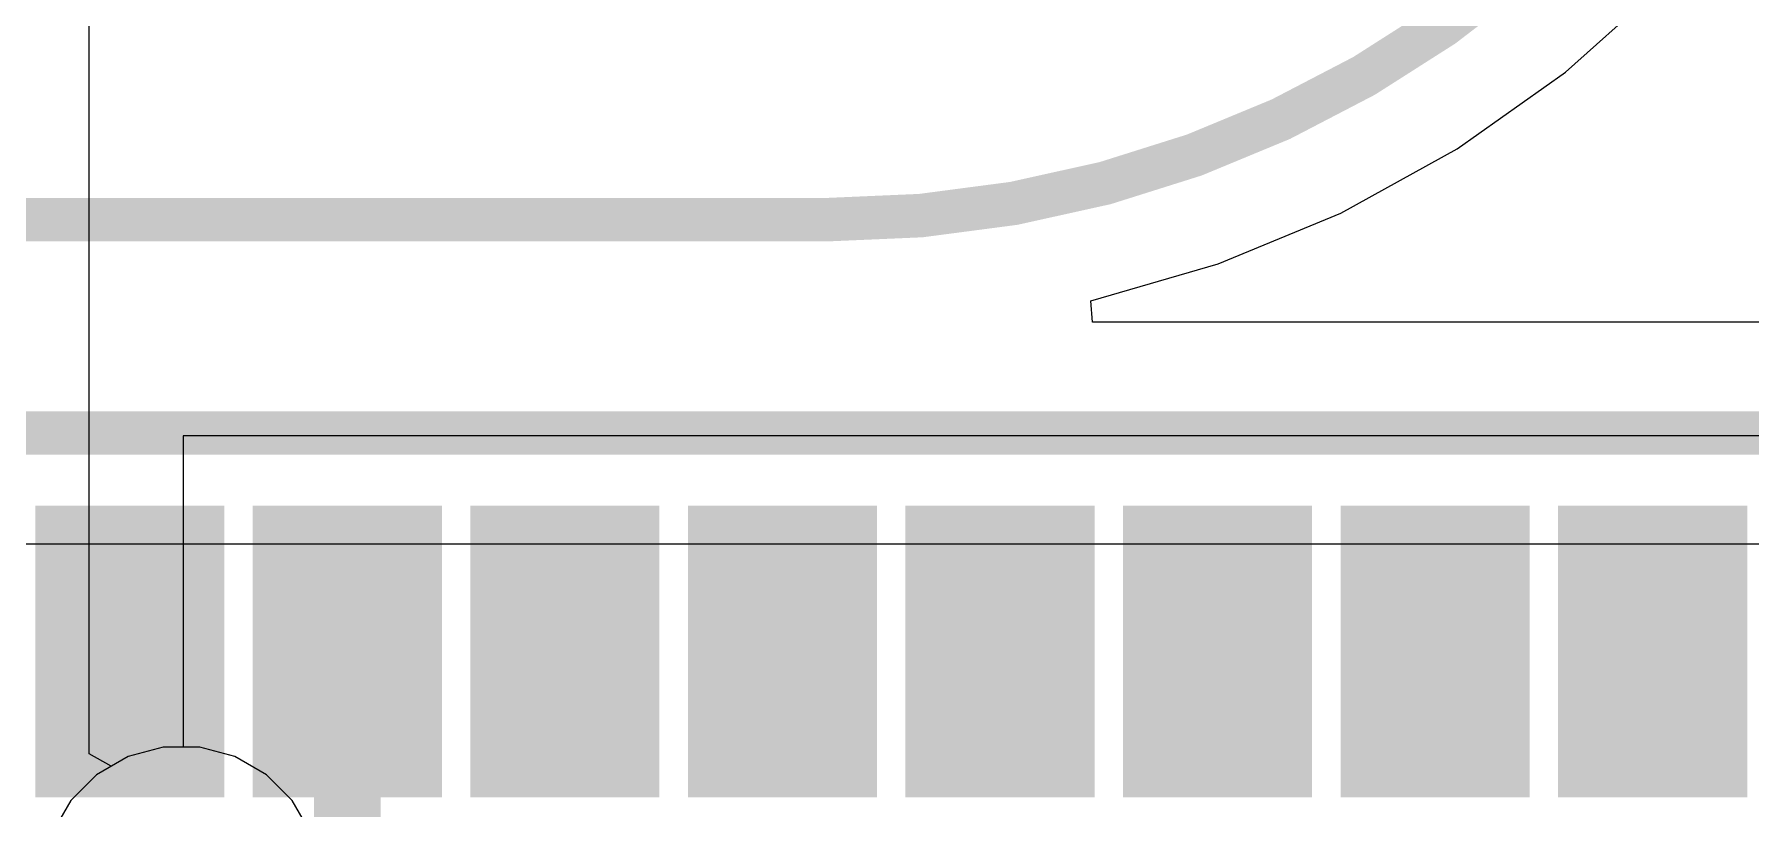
# Model space of a CAD drawing. Header units: inches. Extents: x -5 to 501, y -9 to 81.
# Drawn here: x 33.93 to 43.95, y 13.68 to 18.2 of the extents above; entities that cross this region are included whole.
import ezdxf

# ---------------------------------------------------------------- set-up
doc = ezdxf.new("R2010")
doc.units = ezdxf.units.IN
for name, color, linetype in [('Bottom Layer', 5, 'Continuous'), ('Ground', 16, 'Continuous'), ('Top Layer', 1, 'Continuous'), ('Top Paste', 8, 'Continuous'), ('Top Solder', 216, 'Continuous')]:
    doc.layers.add(name, color=color, linetype=linetype)

msp = doc.modelspace()

# ---------------------------------------------------------------- hatches: boundary and pattern name
at = {"layer": 'Top Layer'}
for points in [[(34.038, 13.85), (34.038, 15.35), (34.938, 15.35), (34.938, 13.85)], [(35.308, 13.85), (35.308, 15.35), (36.208, 15.35), (36.208, 13.85)], [(36.578, 13.85), (36.578, 15.35), (37.478, 15.35), (37.478, 13.85)], [(37.848, 13.85), (37.848, 15.35), (38.748, 15.35), (38.748, 13.85)], [(39.118, 13.85), (39.118, 15.35), (40.018, 15.35), (40.018, 13.85)], [(40.388, 13.85), (40.388, 15.35), (41.288, 15.35), (41.288, 13.85)], [(41.658, 13.85), (41.658, 15.35), (42.558, 15.35), (42.558, 13.85)], [(42.928, 13.85), (42.928, 15.35), (43.828, 15.35), (43.828, 13.85)]]:
    msp.add_hatch(color=1, dxfattribs=at).paths.add_polyline_path(points)
at = {"layer": 'Top Paste'}
for points in [[(34.038, 13.85), (34.038, 15.35), (34.938, 15.35), (34.938, 13.85)], [(35.308, 13.85), (35.308, 15.35), (36.208, 15.35), (36.208, 13.85)], [(36.578, 13.85), (36.578, 15.35), (37.478, 15.35), (37.478, 13.85)], [(37.848, 13.85), (37.848, 15.35), (38.748, 15.35), (38.748, 13.85)], [(39.118, 13.85), (39.118, 15.35), (40.018, 15.35), (40.018, 13.85)], [(40.388, 13.85), (40.388, 15.35), (41.288, 15.35), (41.288, 13.85)], [(41.658, 13.85), (41.658, 15.35), (42.558, 15.35), (42.558, 13.85)], [(42.928, 13.85), (42.928, 15.35), (43.828, 15.35), (43.828, 13.85)]]:
    msp.add_hatch(color=8, dxfattribs=at).paths.add_polyline_path(points)
at = {"layer": 'Top Solder'}
for points in [[(33.936, 13.748), (33.936, 15.451), (35.04, 15.451), (35.04, 13.748)], [(35.206, 13.748), (35.206, 15.451), (36.31, 15.451), (36.31, 13.748)], [(36.476, 13.748), (36.476, 15.451), (37.58, 15.451), (37.58, 13.748)], [(37.746, 13.748), (37.746, 15.451), (38.85, 15.451), (38.85, 13.748)], [(39.016, 13.748), (39.016, 15.451), (40.12, 15.451), (40.12, 13.748)], [(40.286, 13.748), (40.286, 15.451), (41.39, 15.451), (41.39, 13.748)], [(41.556, 13.748), (41.556, 15.451), (42.66, 15.451), (42.66, 13.748)], [(42.826, 13.748), (42.826, 15.451), (43.93, 15.451), (43.93, 13.748)]]:
    msp.add_hatch(color=216, dxfattribs=at).paths.add_polyline_path(points)

# ---------------------------------------------------------------- linework, layer by layer
at = {"layer": 'Bottom Layer'}
for p, q in [((42.869, 17.981), (43.438, 18.49)), ((42.237, 17.533), (42.869, 17.981)), ((41.558, 17.158), (42.237, 17.533)), ((40.842, 16.862), (41.558, 17.158)), ((40.098, 16.647), (40.842, 16.862)), ((40.108, 16.522), (40.098, 16.647)), ((45.252, 16.522), (40.108, 16.522)), ((33.286, 15.228), (45.252, 15.228)), ((34.684, 14.041), (34.478, 13.986)), ((34.897, 14.041), (34.684, 14.041)), ((35.102, 13.986), (34.897, 14.041)), ((34.478, 13.986), (34.294, 13.88)), ((35.286, 13.88), (35.102, 13.986)), ((34.294, 13.88), (34.144, 13.73)), ((35.437, 13.73), (35.286, 13.88)), ((34.144, 13.73), (34.037, 13.545)), ((35.543, 13.545), (35.437, 13.73))]:
    msp.add_line(p, q, dxfattribs=at)
for points in [[(42.99, 18.954, 0.254, 0.254, -0.198913), (38.56, 17.12, 0.254, 0.254, 0)], [(32.791, 17.12, 0.254, 0.254, 0), (38.56, 17.12, 0.254, 0.254, 0)], [(32.791, 15.875, 0.254, 0.254, 0), (45.252, 15.875, 0.254, 0.254, 0)]]:
    msp.add_lwpolyline(points, format="xyseb", dxfattribs=at)
msp.add_lwpolyline([(38.496, 17.12, 0.127, 0.127, 1), (38.623, 17.12, 0.127, 0.127, 1)], format="xyseb", close=True, dxfattribs=at)
msp.add_lwpolyline([(38.496, 17.12, 0.127, 0.127, 1), (38.623, 17.12, 0.127, 0.127, 1)], format="xyseb", close=True, dxfattribs=at)
at = {"layer": 'Ground'}
for p, q in [((34.684, 14.041), (34.478, 13.986)), ((34.897, 14.041), (34.684, 14.041)), ((35.102, 13.986), (34.897, 14.041)), ((34.478, 13.986), (34.294, 13.88)), ((35.286, 13.88), (35.102, 13.986)), ((34.294, 13.88), (34.144, 13.73)), ((35.437, 13.73), (35.286, 13.88)), ((34.144, 13.73), (34.037, 13.545)), ((35.543, 13.545), (35.437, 13.73))]:
    msp.add_line(p, q, dxfattribs=at)
at = {"layer": 'Top Layer'}
for p, q in [((34.252, 14.002), (34.252, 21.521)), ((46.168, 15.858), (34.8, 15.858)), ((34.8, 15.858), (34.8, 14.041)), ((34.684, 14.041), (34.478, 13.986)), ((34.8, 14.041), (34.684, 14.041)), ((34.379, 13.929), (34.252, 14.002)), ((34.478, 13.986), (34.379, 13.929))]:
    msp.add_line(p, q, dxfattribs=at)
msp.add_lwpolyline([(35.758, 12.158, 0.389, 0.389, 0), (35.758, 14.6, 0.389, 0.389, 0)], format="xyseb", dxfattribs=at)
msp.add_lwpolyline([(35.661, 14.6, 0.195, 0.195, 1), (35.855, 14.6, 0.195, 0.195, 1)], format="xyseb", close=True, dxfattribs=at)

doc.saveas('drawing.dxf')
